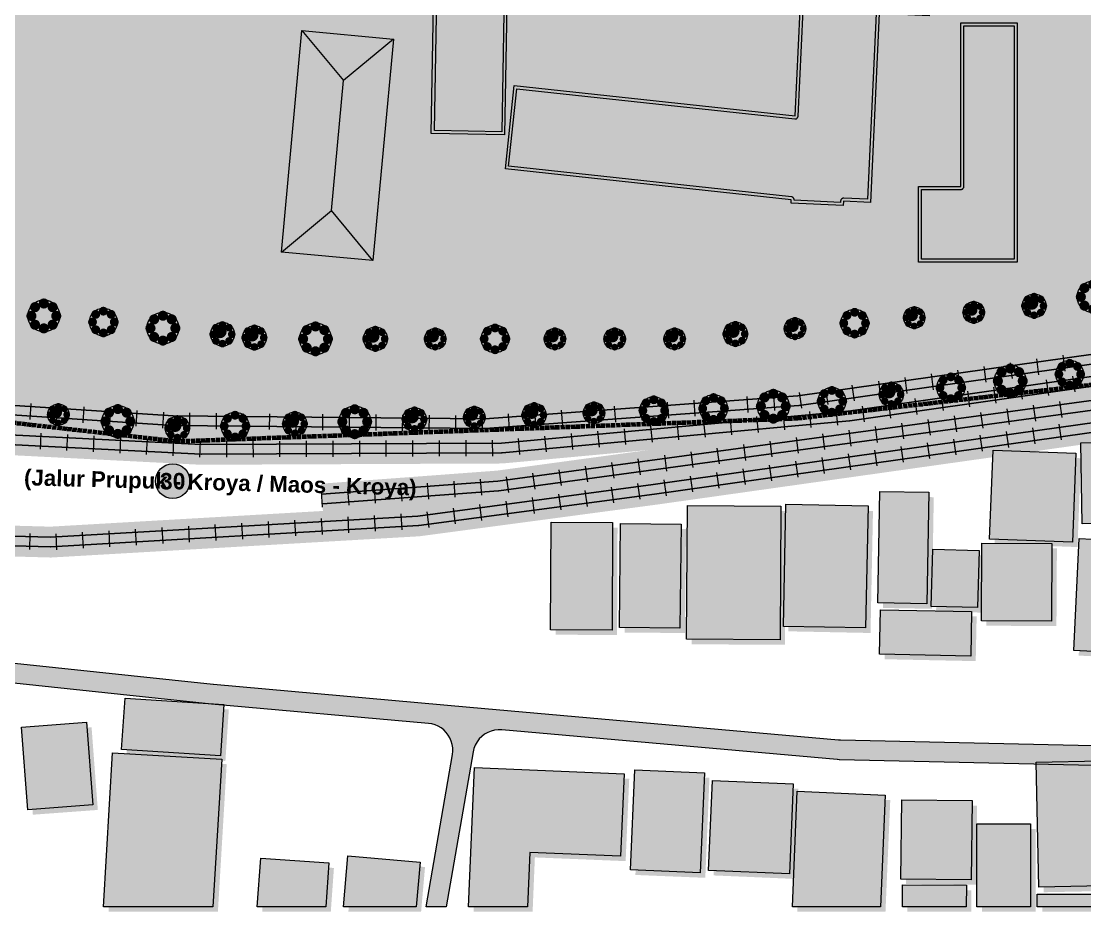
# Model space of a CAD drawing. Header units: metres. Extents: x 305909 to 307171, y 9156037 to 9156671.
# Drawn here: x 306497.2 to 306657.2, y 9156039.2 to 9156173.2 of the extents above; entities that cross this region are included whole.
import ezdxf
from ezdxf.enums import TextEntityAlignment as Align

# ---------------------------------------------------------------- set-up
doc = ezdxf.new("R2010")
doc.units = ezdxf.units.M
doc.linetypes.add('DASHED2', pattern=[0.762, 0.635, -0.127])
for name, color, linetype, lineweight, true_color in [('B-BANGUNAN_PENDIDIKAN', 7, 'Continuous', 13, 0x78aadc), ('B-BAYANGAN', 7, 'Continuous', 0, 0x76786c), ('B-DELINEASI', 7, 'DASHED2', 70, 0xc800c8), ('J-PERKERASAN_JALAN', 7, 'Continuous', 9, 0x989896), ('K-BANGUNAN_LUAR_TAPAK', 7, 'Continuous', 9, 0xdedede), ('K-REL_BALAS', 7, 'Continuous', 0, 0xb0a89c), ('K-REL_BANTALAN', 7, 'Continuous', 9, 0x5a5a5a), ('K-REL_KA', 7, 'Continuous', 25, 0x282828), ('T-LABEL_JALAN', 7, 'Continuous', 0, 0x282828), ('T-NOMOR_ELEMEN', 7, 'Continuous', 18, 0x141414), ('V-POHON_PENEDUH', 7, 'Continuous', 13, 0x288232), ('Z-R', 7, 'Continuous', 0, 0xfaf4e6), ('Z-RTH', 7, 'Continuous', 0, 0xc7e4ba), ('Z-SPU-1', 7, 'Continuous', 0, 0xd6e6f7)]:
    doc.layers.add(name, color=color, linetype=linetype, lineweight=lineweight, true_color=true_color)
doc.styles.add('ARIALB', font='arialbd.ttf')

# ---------------------------------------------------------------- blocks, each defined once
blk = doc.blocks.new('POHON')
at = {"true_color": 0x347638}
h = blk.add_hatch(color=97, dxfattribs=at)
h.dxf.hatch_style = 1
edge = h.paths.add_edge_path()
edge.add_arc((0, 0), 1, 0, 360)
at = {"true_color": 0x3e843e}
h = blk.add_hatch(color=97, dxfattribs=at)
h.dxf.hatch_style = 1
edge = h.paths.add_edge_path()
edge.add_arc((-0.552, 0.552), 0.32, 0, 360)
at = {"true_color": 0x62a556}
h = blk.add_hatch(color=85, dxfattribs=at)
h.dxf.hatch_style = 1
edge = h.paths.add_edge_path()
edge.add_arc((-0.2, 0.22), 0.55, 0, 360)
at = {"true_color": 0x3e843e}
h = blk.add_hatch(color=97, dxfattribs=at)
h.dxf.hatch_style = 1
edge = h.paths.add_edge_path()
edge.add_arc((0, 0.78), 0.32, 0, 360)
h = blk.add_hatch(color=97, dxfattribs=at)
h.dxf.hatch_style = 1
edge = h.paths.add_edge_path()
edge.add_arc((0.552, 0.552), 0.32, 0, 360)
h = blk.add_hatch(color=97, dxfattribs=at)
h.dxf.hatch_style = 1
edge = h.paths.add_edge_path()
edge.add_arc((-0.78, 0), 0.32, 0, 360)
at = {"true_color": 0x697060}
h = blk.add_hatch(color=251, dxfattribs=at)
h.dxf.hatch_style = 1
edge = h.paths.add_edge_path()
edge.add_arc((0.38, -0.38), 1, 0, 360)
at = {"true_color": 0x3e843e}
h = blk.add_hatch(color=97, dxfattribs=at)
h.dxf.hatch_style = 1
edge = h.paths.add_edge_path()
edge.add_arc((0.78, 0), 0.32, 0, 360)
h = blk.add_hatch(color=97, dxfattribs=at)
h.dxf.hatch_style = 1
edge = h.paths.add_edge_path()
edge.add_arc((-0.552, -0.552), 0.32, 0, 360)
h = blk.add_hatch(color=97, dxfattribs=at)
h.dxf.hatch_style = 1
edge = h.paths.add_edge_path()
edge.add_arc((0, -0.78), 0.32, 0, 360)
h = blk.add_hatch(color=97, dxfattribs=at)
h.dxf.hatch_style = 1
edge = h.paths.add_edge_path()
edge.add_arc((0.552, -0.552), 0.32, 0, 360)
at = {"color": 99, "lineweight": 9, "true_color": 0x235528}
blk.add_circle((0, 0), 1, dxfattribs=at)

msp = doc.modelspace()

# ---------------------------------------------------------------- hatches: boundary and pattern name
at = {"layer": 'B-BANGUNAN_PENDIDIKAN', "true_color": 0x6290c6}
h = msp.add_hatch(color=153, dxfattribs=at)
h.dxf.hatch_style = 1
h.paths.add_polyline_path([(306590.08, 9156196.31), (306590, 9156191.94), (306589.8, 9156180.63), (306573.31, 9156180.93), (306573.51, 9156192.23), (306570.57, 9156192.29), (306569.92, 9156156.09), (306558.89, 9156156.29), (306559.74, 9156203.28), (306570.77, 9156203.08), (306585.97, 9156202.81), (306585.85, 9156196.39), (306590.08, 9156196.31)])
h = msp.add_hatch(color=153, dxfattribs=at)
h.dxf.hatch_style = 1
h.paths.add_polyline_path([(306634.25, 9156184.44), (306633.76, 9156173.96), (306626.26, 9156174.31), (306624.93, 9156145.92), (306620.9, 9156146.11), (306620.83, 9156145.46), (306612.99, 9156145.83), (306613.01, 9156146.31), (306570.03, 9156150.96), (306571.38, 9156163.49), (306613.6, 9156158.92), (306614.35, 9156174.86), (306614.84, 9156185.35), (306634.25, 9156184.44)])
h = msp.add_hatch(color=153, dxfattribs=at)
h.dxf.hatch_style = 1
h.paths.add_polyline_path([(306646.99, 9156136.94), (306632.18, 9156136.94), (306632.18, 9156148.32), (306638.53, 9156148.32), (306638.53, 9156172.92), (306646.99, 9156172.92), (306646.99, 9156136.94)])
at = {"layer": 'B-BANGUNAN_PENDIDIKAN', "true_color": 0x6ea1de}
h = msp.add_hatch(color=153, dxfattribs=at)
h.dxf.hatch_style = 1
h.paths.add_polyline_path([(306539.43, 9156171.76), (306545.67, 9156164.24), (306543.87, 9156144.71), (306536.36, 9156138.46), (306536.36, 9156138.46), (306539.43, 9156171.76)])
at = {"layer": 'B-BANGUNAN_PENDIDIKAN', "true_color": 0x6c9eda}
h = msp.add_hatch(color=153, dxfattribs=at)
h.dxf.hatch_style = 1
h.paths.add_polyline_path([(306553.19, 9156170.49), (306553.19, 9156170.49), (306545.67, 9156164.24), (306539.43, 9156171.76), (306553.19, 9156170.49)])
at = {"layer": 'B-BANGUNAN_PENDIDIKAN', "true_color": 0x557ead}
h = msp.add_hatch(color=145, dxfattribs=at)
h.dxf.hatch_style = 1
h.paths.add_polyline_path([(306543.87, 9156144.71), (306545.67, 9156164.24), (306553.19, 9156170.49), (306550.11, 9156137.19), (306543.87, 9156144.71)])
at = {"layer": 'B-BANGUNAN_PENDIDIKAN', "true_color": 0x5781b1}
h = msp.add_hatch(color=145, dxfattribs=at)
h.dxf.hatch_style = 1
h.paths.add_polyline_path([(306543.87, 9156144.71), (306550.11, 9156137.19), (306550.11, 9156137.19), (306536.36, 9156138.46), (306543.87, 9156144.71)])
at = {"layer": 'B-BAYANGAN', "true_color": 0x76786c}
h = msp.add_hatch(color=8, dxfattribs=at)
h.dxf.hatch_style = 1
h.paths.add_polyline_path([(306591.13, 9156195.26), (306591.05, 9156190.89), (306590.85, 9156179.58), (306574.36, 9156179.88), (306574.56, 9156191.18), (306571.62, 9156191.24), (306570.97, 9156155.04), (306559.94, 9156155.24), (306560.79, 9156202.23), (306571.82, 9156202.03), (306587.02, 9156201.76), (306586.9, 9156195.34), (306591.13, 9156195.26)])
h = msp.add_hatch(color=8, dxfattribs=at)
h.dxf.hatch_style = 1
h.paths.add_polyline_path([(306635.3, 9156183.39), (306634.81, 9156172.91), (306627.31, 9156173.26), (306625.98, 9156144.87), (306621.95, 9156145.06), (306621.88, 9156144.41), (306614.04, 9156144.78), (306614.06, 9156145.26), (306571.08, 9156149.91), (306572.43, 9156162.44), (306614.65, 9156157.87), (306615.4, 9156173.81), (306615.89, 9156184.3), (306635.3, 9156183.39)])
h = msp.add_hatch(color=8, dxfattribs=at)
h.dxf.hatch_style = 1
h.paths.add_polyline_path([(306554.24, 9156169.44), (306551.16, 9156136.14), (306537.4, 9156137.41), (306540.48, 9156170.71), (306554.24, 9156169.44)])
h = msp.add_hatch(color=8, dxfattribs=at)
h.dxf.hatch_style = 1
h.paths.add_polyline_path([(306648.04, 9156135.89), (306633.23, 9156135.89), (306633.23, 9156147.27), (306639.58, 9156147.27), (306639.58, 9156171.87), (306648.04, 9156171.87), (306648.04, 9156135.89)])
h = msp.add_hatch(color=8, dxfattribs=at)
h.dxf.hatch_style = 1
h.paths.add_polyline_path([(306644.12, 9156107.9), (306656.59, 9156107.45), (306656.08, 9156094.09), (306643.61, 9156094.55), (306644.12, 9156107.9)])
h = msp.add_hatch(color=8, dxfattribs=at)
h.dxf.hatch_style = 1
h.paths.add_polyline_path([(306627.09, 9156101.72), (306634.46, 9156101.59), (306634.18, 9156084.81), (306626.82, 9156084.93), (306627.09, 9156101.72)])
h = msp.add_hatch(color=8, dxfattribs=at)
h.dxf.hatch_style = 1
h.paths.add_polyline_path([(306598.16, 9156099.59), (306612.21, 9156099.51), (306612.09, 9156079.39), (306598.04, 9156079.47), (306598.16, 9156099.59)])
h = msp.add_hatch(color=8, dxfattribs=at)
h.dxf.hatch_style = 1
h.paths.add_polyline_path([(306612.96, 9156099.77), (306625.32, 9156099.52), (306624.95, 9156081.17), (306612.59, 9156081.42), (306612.96, 9156099.77)])
h = msp.add_hatch(color=8, dxfattribs=at)
h.dxf.hatch_style = 1
h.paths.add_polyline_path([(306577.67, 9156097.08), (306586.9, 9156097.03), (306586.83, 9156080.86), (306577.59, 9156080.91), (306577.67, 9156097.08)])
h = msp.add_hatch(color=8, dxfattribs=at)
h.dxf.hatch_style = 1
h.paths.add_polyline_path([(306588.11, 9156096.9), (306597.2, 9156096.81), (306597.04, 9156081.16), (306587.95, 9156081.24), (306588.11, 9156096.9)])
h = msp.add_hatch(color=8, dxfattribs=at)
h.dxf.hatch_style = 1
h.paths.add_polyline_path([(306642.44, 9156093.95), (306652.98, 9156093.88), (306652.91, 9156082.2), (306642.37, 9156082.27), (306642.44, 9156093.95)])
h = msp.add_hatch(color=8, dxfattribs=at)
h.dxf.hatch_style = 1
h.paths.add_polyline_path([(306657.07, 9156094.61), (306664.89, 9156094.24), (306664.07, 9156077.4), (306656.26, 9156077.77), (306657.07, 9156094.61)])
h = msp.add_hatch(color=8, dxfattribs=at)
h.dxf.hatch_style = 1
h.paths.add_polyline_path([(306635.05, 9156093.01), (306642.04, 9156092.82), (306641.8, 9156084.23), (306634.81, 9156084.41), (306635.05, 9156093.01)])
h = msp.add_hatch(color=8, dxfattribs=at)
h.dxf.hatch_style = 1
h.paths.add_polyline_path([(306627.22, 9156083.92), (306640.91, 9156083.65), (306640.77, 9156076.94), (306627.07, 9156077.22), (306627.22, 9156083.92)])
h = msp.add_hatch(color=8, dxfattribs=at)
h.dxf.hatch_style = 1
h.paths.add_polyline_path([(306513.58, 9156070.63), (306528.44, 9156069.66), (306527.93, 9156061.93), (306513.06, 9156062.9), (306513.58, 9156070.63)])
h = msp.add_hatch(color=8, dxfattribs=at)
h.dxf.hatch_style = 1
h.paths.add_polyline_path([(306498.02, 9156066.25), (306507.8, 9156066.99), (306508.74, 9156054.56), (306498.97, 9156053.84), (306498.02, 9156066.25)])
h = msp.add_hatch(color=8, dxfattribs=at)
h.dxf.hatch_style = 1
h.paths.add_polyline_path([(306511.72, 9156062.42), (306528.12, 9156061.44), (306526.8, 9156039.25), (306510.35, 9156039.25), (306511.72, 9156062.42)])
h = msp.add_hatch(color=8, dxfattribs=at)
h.dxf.hatch_style = 1
h.paths.add_polyline_path([(306574.13, 9156039.25), (306565.24, 9156039.25), (306566.12, 9156060.21), (306588.66, 9156059.26), (306588.12, 9156046.86), (306574.47, 9156047.42), (306574.13, 9156039.25)])
h = msp.add_hatch(color=8, dxfattribs=at)
h.dxf.hatch_style = 1
h.paths.add_polyline_path([(306650.62, 9156060.99), (306660.28, 9156061.19), (306660.65, 9156042.37), (306651, 9156042.18), (306650.62, 9156060.99)])
h = msp.add_hatch(color=8, dxfattribs=at)
h.dxf.hatch_style = 1
h.paths.add_polyline_path([(306600.73, 9156059.41), (306600.1, 9156044.35), (306589.59, 9156044.78), (306590.23, 9156059.85), (306600.73, 9156059.41)])
h = msp.add_hatch(color=8, dxfattribs=at)
h.dxf.hatch_style = 1
h.paths.add_polyline_path([(306614.08, 9156057.75), (306613.49, 9156044.19), (306601.35, 9156044.71), (306601.93, 9156058.26), (306614.08, 9156057.75)])
h = msp.add_hatch(color=8, dxfattribs=at)
h.dxf.hatch_style = 1
h.paths.add_polyline_path([(306614.68, 9156056.61), (306627.92, 9156056.05), (306627.2, 9156039.25), (306613.94, 9156039.25), (306614.68, 9156056.61)])
h = msp.add_hatch(color=8, dxfattribs=at)
h.dxf.hatch_style = 1
h.paths.add_polyline_path([(306630.4, 9156055.32), (306640.97, 9156055.22), (306640.85, 9156043.31), (306630.27, 9156043.42), (306630.4, 9156055.32)])
h = msp.add_hatch(color=8, dxfattribs=at)
h.dxf.hatch_style = 1
h.paths.add_polyline_path([(306649.78, 9156051.7), (306649.77, 9156039.25), (306641.71, 9156039.25), (306641.71, 9156051.7), (306649.78, 9156051.7)])
h = msp.add_hatch(color=8, dxfattribs=at)
h.dxf.hatch_style = 1
h.paths.add_polyline_path([(306533.99, 9156046.56), (306544.25, 9156045.83), (306543.78, 9156039.25), (306533.46, 9156039.25), (306533.99, 9156046.56)])
h = msp.add_hatch(color=8, dxfattribs=at)
h.dxf.hatch_style = 1
h.paths.add_polyline_path([(306547.1, 9156046.91), (306557.95, 9156045.97), (306557.36, 9156039.25), (306546.42, 9156039.25), (306547.1, 9156046.91)])
h = msp.add_hatch(color=8, dxfattribs=at)
h.dxf.hatch_style = 1
h.paths.add_polyline_path([(306630.5, 9156042.54), (306640.12, 9156042.49), (306640.1, 9156039.25), (306630.49, 9156039.25), (306630.5, 9156042.54)])
h = msp.add_hatch(color=8, dxfattribs=at)
h.dxf.hatch_style = 1
h.paths.add_polyline_path([(306660.83, 9156041.15), (306660.83, 9156039.25), (306650.78, 9156039.25), (306650.78, 9156041.15), (306660.83, 9156041.15)])
at = {"layer": 'J-PERKERASAN_JALAN', "true_color": 0xa8a8a6}
h = msp.add_hatch(color=253, dxfattribs=at)
h.dxf.hatch_style = 1
h.paths.add_polyline_path([(306857.76, 9156053.71), (306857.61, 9156054.22), (306857.4, 9156054.71), (306857.12, 9156055.17), (306856.79, 9156055.59), (306856.4, 9156055.96), (306855.96, 9156056.27), (306855.49, 9156056.53), (306854.99, 9156056.71), (306854.47, 9156056.83), (306853.93, 9156056.88), (306620.3, 9156062.1), (306620.25, 9156062.1), (306619.99, 9156062.12), (306619.94, 9156062.12), (306569.48, 9156066.6), (306568.94, 9156066.61), (306568.4, 9156066.55), (306567.88, 9156066.41), (306567.37, 9156066.21), (306566.91, 9156065.94), (306566.48, 9156065.61), (306566.1, 9156065.23), (306565.77, 9156064.8), (306565.51, 9156064.32), (306565.31, 9156063.82), (306565.18, 9156063.3), (306561.14, 9156040), (306558.1, 9156040), (306562.07, 9156062.91), (306562.12, 9156063.41), (306562.11, 9156063.92), (306562.04, 9156064.42), (306561.9, 9156064.91), (306561.7, 9156065.38), (306561.45, 9156065.82), (306561.14, 9156066.22), (306560.78, 9156066.59), (306560.38, 9156066.9), (306559.94, 9156067.16), (306559.47, 9156067.36), (306558.99, 9156067.5), (306558.48, 9156067.58), (306525.86, 9156070.48), (306525.83, 9156070.48), (306423.87, 9156081.27), (306423.36, 9156081.29), (306422.84, 9156081.25), (306422.34, 9156081.14), (306421.86, 9156080.96), (306421.4, 9156080.73), (306420.97, 9156080.43), (306420.59, 9156080.09), (306420.25, 9156079.7), (306419.97, 9156079.27), (306419.75, 9156078.8), (306419.58, 9156078.31), (306419.48, 9156077.81), (306414.62, 9156040), (306411.6, 9156040), (306416.49, 9156078.01), (306416.52, 9156078.53), (306416.48, 9156079.06), (306416.38, 9156079.57), (306416.2, 9156080.07), (306415.97, 9156080.54), (306415.67, 9156080.98), (306415.32, 9156081.37), (306414.92, 9156081.72), (306414.48, 9156082), (306414, 9156082.23), (306413.5, 9156082.39), (306412.99, 9156082.49), (306319.35, 9156093.49), (306318.84, 9156093.51), (306318.33, 9156093.48), (306317.83, 9156093.37), (306317.35, 9156093.21), (306316.89, 9156092.98), (306316.47, 9156092.7), (306316.08, 9156092.37), (306315.74, 9156091.99), (306315.45, 9156091.57), (306315.22, 9156091.12), (306315.04, 9156090.64), (306314.93, 9156090.14), (306314.88, 9156089.63), (306314.5, 9156076.42), (306314.5, 9156076.41), (306314.48, 9156076.09), (306314.48, 9156076.08), (306312.52, 9156051.96), (306312.51, 9156051.89), (306312.51, 9156051.86), (306312.5, 9156051.8), (306310.78, 9156040), (306307.74, 9156040), (306308.66, 9156046.27), (306308.7, 9156046.78), (306308.68, 9156047.29), (306308.59, 9156047.8), (306308.44, 9156048.29), (306308.22, 9156048.75), (306307.95, 9156049.19), (306307.62, 9156049.58), (306307.25, 9156049.93), (306306.83, 9156050.23), (306306.38, 9156050.48), (306305.91, 9156050.66), (306305.41, 9156050.78), (306304.9, 9156050.84), (306160.58, 9156057.89), (306065.01, 9156063.47), (306064.49, 9156063.46), (306063.96, 9156063.39), (306063.46, 9156063.25), (306062.97, 9156063.04), (306062.52, 9156062.77), (306062.1, 9156062.44), (306061.74, 9156062.07), (306061.42, 9156061.64), (306061.16, 9156061.18), (306060.97, 9156060.69), (306060.84, 9156060.18), (306060.78, 9156059.66), (306060.45, 9156052.37), (306059.75, 9156040), (306056.75, 9156040), (306057.45, 9156052.47), (306057.46, 9156052.51), (306057.79, 9156059.91), (306057.78, 9156060.43), (306057.71, 9156060.95), (306057.56, 9156061.45), (306057.35, 9156061.92), (306057.09, 9156062.37), (306056.76, 9156062.78), (306056.39, 9156063.14), (306055.97, 9156063.45), (306055.52, 9156063.7), (306055.04, 9156063.9), (306054.53, 9156064.03), (306054.02, 9156064.09), (306044.11, 9156064.63), (306043.96, 9156064.63), (306012.45, 9156065.21), (305990.98, 9156065.72), (305990.96, 9156065.72), (305969.04, 9156066.66), (305969.01, 9156066.66), (305951.11, 9156067.75), (305950.92, 9156067.76), (305940, 9156067.91), (305940, 9156070.91), (305951.07, 9156070.76), (305951.12, 9156070.76), (305951.14, 9156070.76), (305951.19, 9156070.76), (305969.13, 9156069.66), (305969.2, 9156069.66), (305991.02, 9156068.72), (305991.09, 9156068.72), (306012.49, 9156068.21), (306012.51, 9156068.21), (306044.1, 9156067.63), (306044.13, 9156067.63), (306044.15, 9156067.63), (306044.19, 9156067.63), (306054.41, 9156067.07), (306054.92, 9156067.08), (306055.42, 9156067.14), (306055.91, 9156067.27), (306056.37, 9156067.47), (306056.81, 9156067.72), (306057.22, 9156068.02), (306057.58, 9156068.37), (306057.9, 9156068.76), (306058.16, 9156069.2), (306058.37, 9156069.66), (306058.52, 9156070.14), (306058.61, 9156070.64), (306064.16, 9156122.39), (306064.18, 9156122.51), (306064.3, 9156122.51), (306067.03, 9156122.22), (306067.15, 9156122.2), (306067.14, 9156122.07), (306061.65, 9156070.87), (306061.63, 9156070.33), (306061.68, 9156069.79), (306061.8, 9156069.27), (306061.99, 9156068.76), (306062.25, 9156068.29), (306062.57, 9156067.86), (306062.95, 9156067.47), (306063.37, 9156067.14), (306063.84, 9156066.86), (306064.34, 9156066.66), (306064.86, 9156066.52), (306065.39, 9156066.45), (306160.69, 9156060.88), (306160.73, 9156060.88), (306305.78, 9156053.8), (306306.29, 9156053.81), (306306.8, 9156053.88), (306307.29, 9156054.02), (306307.76, 9156054.22), (306308.21, 9156054.48), (306308.61, 9156054.79), (306308.97, 9156055.15), (306309.29, 9156055.56), (306309.55, 9156056), (306309.75, 9156056.47), (306309.88, 9156056.97), (306309.96, 9156057.47), (306311.49, 9156076.31), (306311.5, 9156076.52), (306312.06, 9156095.67), (306312.06, 9156095.77), (306312.07, 9156095.83), (306312.08, 9156095.93), (306312.75, 9156100.87), (306312.78, 9156100.99), (306312.9, 9156100.99), (306315.61, 9156100.62), (306315.73, 9156100.59), (306315.74, 9156100.44), (306315.74, 9156100.26), (306315.8, 9156099.76), (306315.93, 9156099.26), (306316.11, 9156098.79), (306316.36, 9156098.35), (306316.66, 9156097.94), (306317, 9156097.57), (306317.4, 9156097.25), (306317.83, 9156096.98), (306318.29, 9156096.76), (306318.77, 9156096.61), (306319.27, 9156096.52), (306418.83, 9156084.82), (306418.87, 9156084.82), (306526.09, 9156073.47), (306526.16, 9156073.47), (306564.7, 9156070.03), (306620.15, 9156065.11), (306620.42, 9156065.1), (306854.86, 9156059.86), (306855.39, 9156059.88), (306855.9, 9156059.97), (306856.4, 9156060.13), (306856.88, 9156060.35), (306857.32, 9156060.64), (306857.72, 9156060.97), (306858.08, 9156061.36), (306858.38, 9156061.79), (306858.62, 9156062.26), (306858.8, 9156062.75), (306858.91, 9156063.26), (306858.21, 9156058.67), (306858.19, 9156058.4), (306857.84, 9156052.64), (306857.83, 9156053.18), (306857.76, 9156053.71)])
at = {"layer": 'K-BANGUNAN_LUAR_TAPAK', "true_color": 0xececea}
h = msp.add_hatch(color=7, dxfattribs=at)
h.dxf.hatch_style = 1
h.paths.add_polyline_path([(306656.56, 9156109.77), (306664.98, 9156109.9), (306665.18, 9156097.7), (306656.77, 9156097.57), (306656.56, 9156109.77)])
h = msp.add_hatch(color=7, dxfattribs=at)
h.dxf.hatch_style = 1
h.paths.add_polyline_path([(306643.37, 9156108.65), (306655.84, 9156108.2), (306655.33, 9156094.84), (306642.86, 9156095.3), (306643.37, 9156108.65)])
h = msp.add_hatch(color=7, dxfattribs=at)
h.dxf.hatch_style = 1
h.paths.add_polyline_path([(306626.34, 9156102.47), (306633.71, 9156102.34), (306633.43, 9156085.56), (306626.07, 9156085.68), (306626.34, 9156102.47)])
h = msp.add_hatch(color=7, dxfattribs=at)
h.dxf.hatch_style = 1
h.paths.add_polyline_path([(306597.41, 9156100.34), (306611.46, 9156100.26), (306611.34, 9156080.14), (306597.29, 9156080.22), (306597.41, 9156100.34)])
h = msp.add_hatch(color=7, dxfattribs=at)
h.dxf.hatch_style = 1
h.paths.add_polyline_path([(306612.21, 9156100.52), (306624.57, 9156100.27), (306624.2, 9156081.92), (306611.84, 9156082.17), (306612.21, 9156100.52)])
h = msp.add_hatch(color=7, dxfattribs=at)
h.dxf.hatch_style = 1
h.paths.add_polyline_path([(306576.92, 9156097.83), (306586.15, 9156097.78), (306586.08, 9156081.61), (306576.84, 9156081.66), (306576.92, 9156097.83)])
h = msp.add_hatch(color=7, dxfattribs=at)
h.dxf.hatch_style = 1
h.paths.add_polyline_path([(306587.36, 9156097.65), (306596.45, 9156097.56), (306596.29, 9156081.91), (306587.2, 9156081.99), (306587.36, 9156097.65)])
h = msp.add_hatch(color=7, dxfattribs=at)
h.dxf.hatch_style = 1
h.paths.add_polyline_path([(306656.32, 9156095.36), (306664.14, 9156094.99), (306663.32, 9156078.15), (306655.51, 9156078.52), (306656.32, 9156095.36)])
h = msp.add_hatch(color=7, dxfattribs=at)
h.dxf.hatch_style = 1
h.paths.add_polyline_path([(306634.3, 9156093.76), (306641.29, 9156093.57), (306641.05, 9156084.98), (306634.06, 9156085.16), (306634.3, 9156093.76)])
h = msp.add_hatch(color=7, dxfattribs=at)
h.dxf.hatch_style = 1
h.paths.add_polyline_path([(306641.69, 9156094.7), (306652.23, 9156094.63), (306652.16, 9156082.95), (306641.62, 9156083.02), (306641.69, 9156094.7)])
h = msp.add_hatch(color=7, dxfattribs=at)
h.dxf.hatch_style = 1
h.paths.add_polyline_path([(306626.47, 9156084.67), (306640.16, 9156084.4), (306640.02, 9156077.69), (306626.32, 9156077.97), (306626.47, 9156084.67)])
h = msp.add_hatch(color=7, dxfattribs=at)
h.dxf.hatch_style = 1
h.paths.add_polyline_path([(306512.83, 9156071.38), (306527.69, 9156070.41), (306527.18, 9156062.68), (306512.31, 9156063.65), (306512.83, 9156071.38)])
h = msp.add_hatch(color=7, dxfattribs=at)
h.dxf.hatch_style = 1
h.paths.add_polyline_path([(306497.27, 9156067), (306507.05, 9156067.74), (306507.99, 9156055.31), (306498.22, 9156054.59), (306497.27, 9156067)])
h = msp.add_hatch(color=7, dxfattribs=at)
h.dxf.hatch_style = 1
h.paths.add_polyline_path([(306510.97, 9156063.17), (306527.37, 9156062.19), (306526.05, 9156040), (306509.6, 9156040), (306510.97, 9156063.17)])
h = msp.add_hatch(color=7, dxfattribs=at)
h.dxf.hatch_style = 1
h.paths.add_polyline_path([(306649.87, 9156061.74), (306659.53, 9156061.94), (306659.9, 9156043.12), (306650.25, 9156042.93), (306649.87, 9156061.74)])
h = msp.add_hatch(color=7, dxfattribs=at)
h.dxf.hatch_style = 1
h.paths.add_polyline_path([(306573.38, 9156040), (306564.49, 9156040), (306565.37, 9156060.96), (306587.91, 9156060.01), (306587.37, 9156047.61), (306573.72, 9156048.17), (306573.38, 9156040)])
h = msp.add_hatch(color=7, dxfattribs=at)
h.dxf.hatch_style = 1
h.paths.add_polyline_path([(306599.98, 9156060.16), (306599.35, 9156045.1), (306588.84, 9156045.53), (306589.48, 9156060.6), (306599.98, 9156060.16)])
h = msp.add_hatch(color=7, dxfattribs=at)
h.dxf.hatch_style = 1
h.paths.add_polyline_path([(306613.33, 9156058.5), (306612.74, 9156044.94), (306600.6, 9156045.46), (306601.18, 9156059.01), (306613.33, 9156058.5)])
h = msp.add_hatch(color=7, dxfattribs=at)
h.dxf.hatch_style = 1
h.paths.add_polyline_path([(306613.93, 9156057.36), (306627.17, 9156056.8), (306626.45, 9156040), (306613.19, 9156040), (306613.93, 9156057.36)])
h = msp.add_hatch(color=7, dxfattribs=at)
h.dxf.hatch_style = 1
h.paths.add_polyline_path([(306629.65, 9156056.07), (306640.22, 9156055.97), (306640.1, 9156044.06), (306629.52, 9156044.17), (306629.65, 9156056.07)])
h = msp.add_hatch(color=7, dxfattribs=at)
h.dxf.hatch_style = 1
h.paths.add_polyline_path([(306649.03, 9156052.45), (306649.02, 9156040), (306640.96, 9156040), (306640.96, 9156052.45), (306649.03, 9156052.45)])
h = msp.add_hatch(color=7, dxfattribs=at)
h.dxf.hatch_style = 1
h.paths.add_polyline_path([(306533.24, 9156047.31), (306543.5, 9156046.58), (306543.03, 9156040), (306532.71, 9156040), (306533.24, 9156047.31)])
h = msp.add_hatch(color=7, dxfattribs=at)
h.dxf.hatch_style = 1
h.paths.add_polyline_path([(306546.35, 9156047.66), (306557.2, 9156046.72), (306556.61, 9156040), (306545.67, 9156040), (306546.35, 9156047.66)])
h = msp.add_hatch(color=7, dxfattribs=at)
h.dxf.hatch_style = 1
h.paths.add_polyline_path([(306629.75, 9156043.29), (306639.37, 9156043.24), (306639.35, 9156040), (306629.74, 9156040), (306629.75, 9156043.29)])
h = msp.add_hatch(color=7, dxfattribs=at)
h.dxf.hatch_style = 1
h.paths.add_polyline_path([(306660.08, 9156041.9), (306660.08, 9156040), (306650.03, 9156040), (306650.03, 9156041.9), (306660.08, 9156041.9)])
at = {"layer": 'K-REL_BALAS', "true_color": 0xbeb8ae}
h = msp.add_hatch(color=9, dxfattribs=at)
h.dxf.hatch_style = 1
h.paths.add_polyline_path([(306482.16, 9156097.69), (306501.6, 9156097.16), (306542.59, 9156099.52), (306542.39, 9156102.19), (306542.28, 9156103.62), (306568.72, 9156105.58), (306591.59, 9156108.69), (306569.68, 9156106.67), (306569.61, 9156106.67), (306569.55, 9156106.67), (306569.48, 9156106.66), (306524.35, 9156106.47), (306524.3, 9156106.47), (306524.26, 9156106.47), (306524.22, 9156106.47), (306482.16, 9156108.6), (306482.16, 9156113.24), (306482.95, 9156113.2), (306482.16, 9156113.26), (306482.16, 9156117.91), (306520.14, 9156115.4), (306566.87, 9156114.98), (306613.86, 9156118.42), (306780.42, 9156141.94), (306829.44, 9156149.59), (306829.44, 9156141.1), (306798.46, 9156136.76), (306829.44, 9156140.94), (306829.44, 9156132.19), (306677.95, 9156112.49), (306592.69, 9156100.46), (306592.69, 9156100.46), (306592.68, 9156100.46), (306592.68, 9156100.46), (306557.24, 9156095.73), (306557.18, 9156095.72), (306557.13, 9156095.72), (306557.07, 9156095.71), (306501.77, 9156092.52), (306501.71, 9156092.52), (306501.64, 9156092.52), (306501.58, 9156092.52), (306482.16, 9156093.05), (306482.16, 9156097.69)])
at = {"layer": 'T-NOMOR_ELEMEN', "true_color": 0xffffff}
h = msp.add_hatch(color=7, dxfattribs=at)
h.dxf.hatch_style = 1
edge = h.paths.add_edge_path()
edge.add_arc((306520, 9156104), 2.6, 0, 360)
at = {"layer": 'Z-R', "true_color": 0xf4f2ec}
h = msp.add_hatch(color=7, dxfattribs=at)
h.dxf.hatch_style = 1
h.paths.add_polyline_path([(306624.29, 9156242.6), (306556.39, 9156238.05), (306554, 9156281.95), (306509.63, 9156279.09), (306499.6, 9156305.81), (306466.68, 9156301.99), (306472.88, 9156235.67), (306497.91, 9156229.06), (306526.8, 9156228.99), (306531.58, 9156219.92), (306532.49, 9156127.58), (306486.31, 9156132.33), (306393.99, 9156155.2), (306332.73, 9156171.59), (306288.72, 9156190.58), (306259.62, 9156211.15), (306259.62, 9156409.34), (306281.95, 9156409), (306338.24, 9156402.75), (306341.9, 9156461.43), (306341.9, 9156461.43), (306341.9, 9156461.43), (306369.78, 9156457.84), (306369.78, 9156457.84), (306369.78, 9156457.84), (306369.78, 9156457.84), (306369.78, 9156457.84), (306369.78, 9156457.84), (306369.78, 9156457.84), (306369.78, 9156457.84), (306369.78, 9156457.84), (306369.78, 9156457.84), (306369.78, 9156457.84), (306369.78, 9156457.83), (306369.79, 9156457.83), (306369.79, 9156457.83), (306369.79, 9156457.83), (306369.79, 9156457.83), (306369.79, 9156457.83), (306360, 9156400.45), (306360, 9156400.45), (306360, 9156400.45), (306360, 9156380), (306360, 9156380), (306360, 9156380), (306440, 9156380), (306440, 9156380), (306440, 9156380), (306440, 9156532.83), (306440, 9156532.84), (306440, 9156532.84), (306424.61, 9156536.08), (306424.61, 9156536.08), (306385.74, 9156542.79), (306385.74, 9156542.79), (306305, 9156549.61), (306305, 9156549.61), (306259.62, 9156554.65), (306259.62, 9156558.54), (306291.75, 9156555.55), (306369.46, 9156545.53), (306504.83, 9156523.08), (306572.18, 9156510.31), (306677.17, 9156490.28), (306764.13, 9156475.06), (306735.94, 9156145.42), (306694.11, 9156139.2), (306694.29, 9156206.56), (306623.21, 9156213.87), (306624.29, 9156242.6)])
at = {"layer": 'Z-RTH', "true_color": 0xb2d496}
h = msp.add_hatch(color=253, dxfattribs=at)
h.dxf.hatch_style = 1
h.paths.add_polyline_path([(306647.05, 9156132), (306682.57, 9156137.44), (306694.11, 9156139.2), (306735.94, 9156145.42), (306764.13, 9156475.06), (306781.81, 9156471.97), (306781.81, 9156471.97), (306780.83, 9156466.64), (306754.67, 9156148.38), (306785.07, 9156153.87), (306794.32, 9156155.54), (306832.65, 9156160.25), (306841.66, 9156139.39), (306613.97, 9156113.41), (306609.99, 9156113.26), (306520.72, 9156109.95), (306451.76, 9156117.78), (306423.33, 9156121.01), (306406.95, 9156126.93), (306333.54, 9156153.47), (306256.18, 9156192.15), (306187.8, 9156246.71), (306141.52, 9156298.52), (306095.93, 9156355.16), (306094.2, 9156358.84), (306127.35, 9156361.25), (306133.41, 9156338.56), (306160.59, 9156296.71), (306193.37, 9156263.49), (306216.24, 9156242.78), (306246.01, 9156220.78), (306288.72, 9156190.58), (306332.73, 9156171.59), (306393.99, 9156155.2), (306486.31, 9156132.33), (306532.49, 9156127.58), (306534.3, 9156127.4), (306596.42, 9156127.4), (306647.05, 9156132)])
at = {"layer": 'Z-RTH', "true_color": 0x84b06a}
h = msp.add_hatch(dxfattribs=at)
h.set_pattern_fill('GRASS', color=83, scale=0.4)
h.paths.add_polyline_path([(306647.05, 9156132), (306682.57, 9156137.44), (306694.11, 9156139.2), (306735.94, 9156145.42), (306764.13, 9156475.06), (306781.81, 9156471.97), (306781.81, 9156471.97), (306780.83, 9156466.64), (306754.67, 9156148.38), (306785.07, 9156153.87), (306794.32, 9156155.54), (306832.65, 9156160.25), (306841.66, 9156139.39), (306613.97, 9156113.41), (306609.99, 9156113.26), (306520.72, 9156109.95), (306451.76, 9156117.78), (306423.33, 9156121.01), (306406.95, 9156126.93), (306333.54, 9156153.47), (306256.18, 9156192.15), (306187.8, 9156246.71), (306141.52, 9156298.52), (306095.93, 9156355.16), (306094.2, 9156358.84), (306127.35, 9156361.25), (306133.41, 9156338.56), (306160.59, 9156296.71), (306193.37, 9156263.49), (306216.24, 9156242.78), (306246.01, 9156220.78), (306288.72, 9156190.58), (306332.73, 9156171.59), (306393.99, 9156155.2), (306486.31, 9156132.33), (306532.49, 9156127.58), (306534.3, 9156127.4), (306596.42, 9156127.4), (306647.05, 9156132)])
at = {"layer": 'Z-SPU-1', "true_color": 0xeef0f3}
h = msp.add_hatch(color=7, dxfattribs=at)
h.dxf.hatch_style = 1
h.paths.add_polyline_path([(306596.42, 9156127.4), (306534.3, 9156127.4), (306532.49, 9156127.58), (306531.58, 9156219.92), (306526.8, 9156228.99), (306497.91, 9156229.06), (306472.88, 9156235.67), (306466.68, 9156301.99), (306499.6, 9156305.81), (306509.63, 9156279.09), (306554, 9156281.95), (306556.39, 9156238.05), (306624.29, 9156242.6), (306623.21, 9156213.87), (306694.29, 9156206.56), (306694.11, 9156139.2), (306682.57, 9156137.44), (306647.05, 9156132), (306596.42, 9156127.4)])

# ---------------------------------------------------------------- linework, layer by layer
at = {"layer": 'B-BANGUNAN_PENDIDIKAN', "color": 167, "lineweight": 9, "true_color": 0x354f6c}
for p, q in [((306539.43, 9156171.76), (306545.67, 9156164.24)), ((306553.19, 9156170.49), (306545.67, 9156164.24)), ((306543.87, 9156144.71), (306545.67, 9156164.24)), ((306536.36, 9156138.46), (306543.87, 9156144.71)), ((306550.11, 9156137.19), (306543.87, 9156144.71))]:
    msp.add_line(p, q, dxfattribs=at)
at = {"layer": 'B-BANGUNAN_PENDIDIKAN', "color": 167, "lineweight": 13, "true_color": 0x354f6c}
for points in [[(306590.08, 9156196.31), (306590, 9156191.94), (306589.8, 9156180.63), (306573.31, 9156180.93), (306573.51, 9156192.23), (306570.57, 9156192.29), (306569.92, 9156156.09), (306558.89, 9156156.29), (306559.74, 9156203.28), (306570.77, 9156203.08), (306585.97, 9156202.81), (306585.85, 9156196.39), (306590.08, 9156196.31)], [(306634.25, 9156184.44), (306633.76, 9156173.96), (306626.26, 9156174.31), (306624.93, 9156145.92), (306620.9, 9156146.11), (306620.83, 9156145.46), (306612.99, 9156145.83), (306613.01, 9156146.31), (306570.03, 9156150.96), (306571.38, 9156163.49), (306613.6, 9156158.92), (306614.35, 9156174.86), (306614.84, 9156185.35), (306634.25, 9156184.44)], [(306646.99, 9156136.94), (306632.18, 9156136.94), (306632.18, 9156148.32), (306638.53, 9156148.32), (306638.53, 9156172.92), (306646.99, 9156172.92), (306646.99, 9156136.94)], [(306553.19, 9156170.49), (306550.11, 9156137.19), (306536.35, 9156138.46), (306539.43, 9156171.76), (306553.19, 9156170.49)]]:
    msp.add_lwpolyline(points, close=True, dxfattribs=at)
at = {"layer": 'B-BANGUNAN_PENDIDIKAN', "color": 161, "lineweight": 9, "true_color": 0x73a9e9}
for points in [[(306570.12, 9156192.3), (306569.48, 9156156.55), (306559.35, 9156156.73), (306560.18, 9156202.82)], [(306625.81, 9156174.33), (306624.51, 9156146.39), (306620.92, 9156146.56), (306620.87, 9156146.56), (306620.83, 9156146.55), (306620.78, 9156146.55), (306620.74, 9156146.53), (306620.7, 9156146.51), (306620.66, 9156146.49), (306620.62, 9156146.47), (306620.59, 9156146.44), (306620.56, 9156146.4), (306620.53, 9156146.37), (306620.5, 9156146.33), (306620.48, 9156146.29), (306620.47, 9156146.25), (306620.46, 9156146.2), (306620.45, 9156146.16), (306620.42, 9156145.93), (306613.46, 9156146.26), (306613.46, 9156146.29), (306613.46, 9156146.33), (306613.46, 9156146.38), (306613.45, 9156146.42), (306613.44, 9156146.46), (306613.42, 9156146.51), (306613.4, 9156146.55), (306613.37, 9156146.58), (306613.34, 9156146.62), (306613.31, 9156146.65), (306613.27, 9156146.68), (306613.23, 9156146.7), (306613.19, 9156146.72), (306613.15, 9156146.74), (306613.11, 9156146.75), (306613.06, 9156146.75), (306570.52, 9156151.36), (306571.78, 9156162.99), (306613.55, 9156158.47), (306613.6, 9156158.47), (306613.64, 9156158.47), (306613.68, 9156158.47), (306613.73, 9156158.48), (306613.77, 9156158.5), (306613.81, 9156158.51), (306613.84, 9156158.54), (306613.88, 9156158.56), (306613.91, 9156158.59), (306613.94, 9156158.62), (306613.97, 9156158.65), (306613.99, 9156158.69), (306614.01, 9156158.73), (306614.03, 9156158.77), (306614.04, 9156158.81), (306614.05, 9156158.85), (306614.05, 9156158.89), (306614.8, 9156174.84)]]:
    msp.add_lwpolyline(points, dxfattribs=at)
msp.add_lwpolyline([(306646.54, 9156137.39), (306632.63, 9156137.39), (306632.63, 9156147.87), (306638.53, 9156147.87), (306638.57, 9156147.87), (306638.62, 9156147.87), (306638.66, 9156147.89), (306638.7, 9156147.9), (306638.74, 9156147.92), (306638.78, 9156147.94), (306638.81, 9156147.97), (306638.85, 9156148), (306638.88, 9156148.03), (306638.9, 9156148.07), (306638.93, 9156148.1), (306638.94, 9156148.14), (306638.96, 9156148.19), (306638.97, 9156148.23), (306638.98, 9156148.27), (306638.98, 9156148.32), (306638.98, 9156172.47), (306646.54, 9156172.47), (306646.54, 9156137.39)], close=True, dxfattribs=at)
at = {"layer": 'B-DELINEASI'}
msp.add_lwpolyline([(306843.97, 9156139.65), (306613.97, 9156113.41), (306520.72, 9156109.95), (306423.33, 9156121.01), (306333.54, 9156153.47), (306256.18, 9156192.15), (306187.8, 9156246.71), (306141.52, 9156298.52), (306095.93, 9156355.16), (306061.4, 9156428.37), (306035.15, 9156500.2), (306008.21, 9156577.56), (306008.21, 9156577.56), (306165.7, 9156567.29), (306291.75, 9156555.55), (306369.46, 9156545.53), (306504.83, 9156523.08), (306572.18, 9156510.31), (306677.17, 9156490.28)], dxfattribs=at)
at = {"layer": 'J-PERKERASAN_JALAN', "color": 8, "lineweight": 13, "true_color": 0x787876}
for points in [[(306319.27, 9156096.52), (306418.83, 9156084.82), (306418.87, 9156084.82), (306526.09, 9156073.47), (306526.16, 9156073.47), (306564.7, 9156070.03), (306620.15, 9156065.11), (306620.42, 9156065.1), (306854.86, 9156059.86)], [(306853.93, 9156056.88), (306620.3, 9156062.1), (306620.25, 9156062.1), (306619.99, 9156062.12), (306619.94, 9156062.12), (306569.48, 9156066.6), (306568.94, 9156066.61), (306568.4, 9156066.55), (306567.88, 9156066.41), (306567.37, 9156066.21), (306566.91, 9156065.94), (306566.48, 9156065.61), (306566.1, 9156065.23), (306565.77, 9156064.8), (306565.51, 9156064.32), (306565.31, 9156063.82), (306565.18, 9156063.3), (306561.14, 9156040), (306558.1, 9156040), (306562.07, 9156062.91), (306562.12, 9156063.41), (306562.11, 9156063.92), (306562.04, 9156064.42), (306561.9, 9156064.91), (306561.7, 9156065.38), (306561.45, 9156065.82), (306561.14, 9156066.22), (306560.78, 9156066.59), (306560.38, 9156066.9), (306559.94, 9156067.16), (306559.47, 9156067.36), (306558.99, 9156067.5), (306558.48, 9156067.58), (306525.86, 9156070.48), (306525.83, 9156070.48), (306423.87, 9156081.27)]]:
    msp.add_lwpolyline(points, dxfattribs=at)
at = {"layer": 'K-BANGUNAN_LUAR_TAPAK', "color": 253, "lineweight": 9, "true_color": 0xb0b0ae}
for points in [[(306656.56, 9156109.77), (306664.98, 9156109.9), (306665.18, 9156097.7), (306656.77, 9156097.57), (306656.56, 9156109.77)], [(306643.37, 9156108.65), (306655.84, 9156108.2), (306655.33, 9156094.84), (306642.86, 9156095.3), (306643.37, 9156108.65)], [(306626.34, 9156102.47), (306633.71, 9156102.34), (306633.43, 9156085.56), (306626.07, 9156085.68), (306626.34, 9156102.47)], [(306597.41, 9156100.34), (306611.46, 9156100.26), (306611.34, 9156080.14), (306597.29, 9156080.22), (306597.41, 9156100.34)], [(306612.21, 9156100.52), (306624.57, 9156100.27), (306624.2, 9156081.92), (306611.84, 9156082.17), (306612.21, 9156100.52)], [(306576.92, 9156097.83), (306586.15, 9156097.78), (306586.08, 9156081.61), (306576.84, 9156081.66), (306576.92, 9156097.83)], [(306587.36, 9156097.65), (306596.45, 9156097.56), (306596.29, 9156081.91), (306587.2, 9156081.99), (306587.36, 9156097.65)], [(306656.32, 9156095.36), (306664.14, 9156094.99), (306663.32, 9156078.15), (306655.51, 9156078.52), (306656.32, 9156095.36)], [(306634.3, 9156093.76), (306641.29, 9156093.57), (306641.05, 9156084.98), (306634.06, 9156085.16), (306634.3, 9156093.76)], [(306641.69, 9156094.7), (306652.23, 9156094.63), (306652.16, 9156082.95), (306641.62, 9156083.02), (306641.69, 9156094.7)], [(306626.47, 9156084.67), (306640.16, 9156084.4), (306640.02, 9156077.69), (306626.32, 9156077.97), (306626.47, 9156084.67)], [(306512.83, 9156071.38), (306527.69, 9156070.41), (306527.18, 9156062.68), (306512.31, 9156063.65), (306512.83, 9156071.38)], [(306497.27, 9156067), (306507.05, 9156067.74), (306507.99, 9156055.31), (306498.22, 9156054.59), (306497.27, 9156067)], [(306510.97, 9156063.17), (306527.37, 9156062.19), (306526.05, 9156040), (306509.6, 9156040), (306510.97, 9156063.17)], [(306649.87, 9156061.74), (306659.53, 9156061.94), (306659.9, 9156043.12), (306650.25, 9156042.93), (306649.87, 9156061.74)], [(306573.38, 9156040), (306564.49, 9156040), (306565.37, 9156060.96), (306587.91, 9156060.01), (306587.37, 9156047.61), (306573.72, 9156048.17), (306573.38, 9156040)], [(306599.98, 9156060.16), (306599.35, 9156045.1), (306588.84, 9156045.53), (306589.48, 9156060.6), (306599.98, 9156060.16)], [(306613.33, 9156058.5), (306612.74, 9156044.94), (306600.6, 9156045.46), (306601.18, 9156059.01), (306613.33, 9156058.5)], [(306613.93, 9156057.36), (306627.17, 9156056.8), (306626.45, 9156040), (306613.19, 9156040), (306613.93, 9156057.36)], [(306629.65, 9156056.07), (306640.22, 9156055.97), (306640.1, 9156044.06), (306629.52, 9156044.17), (306629.65, 9156056.07)], [(306649.03, 9156052.45), (306649.02, 9156040), (306640.96, 9156040), (306640.96, 9156052.45), (306649.03, 9156052.45)], [(306533.24, 9156047.31), (306543.5, 9156046.58), (306543.03, 9156040), (306532.71, 9156040), (306533.24, 9156047.31)], [(306546.35, 9156047.66), (306557.2, 9156046.72), (306556.61, 9156040), (306545.67, 9156040), (306546.35, 9156047.66)], [(306629.75, 9156043.29), (306639.37, 9156043.24), (306639.35, 9156040), (306629.74, 9156040), (306629.75, 9156043.29)], [(306660.08, 9156041.9), (306660.08, 9156040), (306650.03, 9156040), (306650.03, 9156041.9), (306660.08, 9156041.9)]]:
    msp.add_lwpolyline(points, close=True, dxfattribs=at)
at = {"layer": 'K-REL_BANTALAN'}
for points in [[(306653.85, 9156122.94), (306654.19, 9156120.56)], [(306641.97, 9156121.26), (306642.3, 9156118.88)], [(306645.93, 9156121.82), (306646.26, 9156119.44)], [(306649.89, 9156122.38), (306650.23, 9156120)], [(306630.09, 9156119.58), (306630.42, 9156117.2)], [(306634.05, 9156120.14), (306634.38, 9156117.76)], [(306638.01, 9156120.7), (306638.34, 9156118.32)], [(306655.73, 9156117.44), (306655.39, 9156119.81)], [(306618.2, 9156117.9), (306618.54, 9156115.53)], [(306622.16, 9156118.46), (306622.5, 9156116.08)], [(306626.13, 9156119.02), (306626.46, 9156116.64)], [(306643.85, 9156115.74), (306643.51, 9156118.12)], [(306647.81, 9156116.31), (306647.47, 9156118.68)], [(306651.77, 9156116.87), (306651.43, 9156119.25)], [(306598.37, 9156116.16), (306598.54, 9156113.77)], [(306602.36, 9156116.45), (306602.53, 9156114.06)], [(306606.35, 9156116.75), (306606.52, 9156114.35)], [(306610.34, 9156117.04), (306610.51, 9156114.64)], [(306614.24, 9156117.34), (306614.58, 9156114.97)], [(306631.97, 9156114.05), (306631.64, 9156116.42)], [(306635.93, 9156114.61), (306635.6, 9156116.99)], [(306639.89, 9156115.18), (306639.56, 9156117.55)], [(306498.67, 9156115.7), (306498.51, 9156113.3)], [(306502.66, 9156115.43), (306502.5, 9156113.04)], [(306506.65, 9156115.17), (306506.49, 9156112.78)], [(306510.64, 9156114.91), (306510.48, 9156112.51)], [(306514.63, 9156114.64), (306514.48, 9156112.25)], [(306578.42, 9156114.7), (306578.6, 9156112.31)], [(306582.41, 9156114.99), (306582.59, 9156112.6)], [(306586.4, 9156115.28), (306586.58, 9156112.89)], [(306590.39, 9156115.58), (306590.56, 9156113.18)], [(306594.38, 9156115.87), (306594.55, 9156113.48)], [(306616.04, 9156112.07), (306615.82, 9156114.46)], [(306620.02, 9156112.44), (306619.8, 9156114.83)], [(306624.05, 9156112.92), (306623.72, 9156115.29)], [(306628.01, 9156113.48), (306627.68, 9156115.86)], [(306645.84, 9156112.51), (306645.51, 9156114.89)], [(306649.8, 9156113.05), (306649.48, 9156115.43)], [(306653.76, 9156113.59), (306653.44, 9156115.97)], [(306518.62, 9156114.38), (306518.47, 9156111.99)], [(306522.55, 9156114.26), (306522.53, 9156111.86)], [(306526.55, 9156114.23), (306526.53, 9156111.83)], [(306530.55, 9156114.19), (306530.53, 9156111.79)], [(306534.55, 9156114.15), (306534.53, 9156111.75)], [(306538.55, 9156114.12), (306538.53, 9156111.72)], [(306542.55, 9156114.08), (306542.53, 9156111.68)], [(306546.55, 9156114.04), (306546.53, 9156111.64)], [(306550.55, 9156114.01), (306550.53, 9156111.61)], [(306554.55, 9156113.97), (306554.53, 9156111.57)], [(306558.55, 9156113.93), (306558.53, 9156111.53)], [(306562.55, 9156113.9), (306562.53, 9156111.5)], [(306566.55, 9156113.86), (306566.53, 9156111.46)], [(306570.44, 9156114.12), (306570.62, 9156111.72)], [(306574.43, 9156114.41), (306574.61, 9156112.01)], [(306600.11, 9156110.6), (306599.89, 9156112.99)], [(306604.09, 9156110.97), (306603.87, 9156113.36)], [(306608.08, 9156111.34), (306607.86, 9156113.73)], [(306612.06, 9156111.7), (306611.84, 9156114.09)], [(306633.95, 9156110.9), (306633.62, 9156113.28)], [(306637.91, 9156111.44), (306637.59, 9156113.81)], [(306641.87, 9156111.97), (306641.55, 9156114.35)], [(306584.18, 9156109.13), (306583.96, 9156111.52)], [(306588.16, 9156109.5), (306587.94, 9156111.89)], [(306592.14, 9156109.87), (306591.92, 9156112.26)], [(306596.13, 9156110.23), (306595.91, 9156112.62)], [(306622.06, 9156109.28), (306621.73, 9156111.66)], [(306626.02, 9156109.82), (306625.7, 9156112.2)], [(306629.98, 9156110.36), (306629.66, 9156112.74)], [(306645.75, 9156109.08), (306645.42, 9156111.46)], [(306649.71, 9156109.64), (306649.38, 9156112.01)], [(306653.68, 9156110.2), (306653.34, 9156112.57)], [(306500.1, 9156108.81), (306500.22, 9156111.21)], [(306504.09, 9156108.61), (306504.21, 9156111.01)], [(306508.09, 9156108.41), (306508.21, 9156110.81)], [(306512.08, 9156108.21), (306512.2, 9156110.6)], [(306516.08, 9156108.01), (306516.2, 9156110.4)], [(306520.07, 9156107.8), (306520.19, 9156110.2)], [(306524.07, 9156107.6), (306524.19, 9156110)], [(306528.13, 9156107.61), (306528.12, 9156110.01)], [(306532.13, 9156107.62), (306532.12, 9156110.02)], [(306536.13, 9156107.64), (306536.12, 9156110.04)], [(306540.13, 9156107.66), (306540.12, 9156110.06)], [(306544.13, 9156107.67), (306544.12, 9156110.07)], [(306548.13, 9156107.69), (306548.12, 9156110.09)], [(306552.13, 9156107.71), (306552.12, 9156110.11)], [(306556.13, 9156107.73), (306556.12, 9156110.13)], [(306560.13, 9156107.74), (306560.12, 9156110.14)], [(306564.13, 9156107.76), (306564.12, 9156110.16)], [(306568.13, 9156107.78), (306568.12, 9156110.18)], [(306572.23, 9156108.03), (306572.01, 9156110.42)], [(306576.21, 9156108.4), (306575.99, 9156110.79)], [(306580.19, 9156108.77), (306579.97, 9156111.16)], [(306610.17, 9156107.66), (306609.84, 9156110.04)], [(306614.13, 9156108.2), (306613.81, 9156110.58)], [(306618.09, 9156108.74), (306617.77, 9156111.12)], [(306633.87, 9156107.4), (306633.54, 9156109.78)], [(306637.83, 9156107.96), (306637.5, 9156110.34)], [(306641.79, 9156108.52), (306641.46, 9156110.9)], [(306598.27, 9156106.05), (306597.95, 9156108.43)], [(306602.24, 9156106.59), (306601.91, 9156108.97)], [(306606.2, 9156107.13), (306605.88, 9156109.5)], [(306621.99, 9156105.73), (306621.65, 9156108.1)], [(306625.95, 9156106.29), (306625.61, 9156108.66)], [(306629.91, 9156106.84), (306629.58, 9156109.22)], [(306586.38, 9156104.43), (306586.06, 9156106.81)], [(306590.35, 9156104.97), (306590.02, 9156107.35)], [(306594.31, 9156105.51), (306593.99, 9156107.89)], [(306614.07, 9156104.61), (306613.73, 9156106.99)], [(306618.03, 9156105.17), (306617.69, 9156107.55)], [(306574.49, 9156102.82), (306574.17, 9156105.19)], [(306578.46, 9156103.35), (306578.13, 9156105.73)], [(306582.42, 9156103.89), (306582.1, 9156106.27)], [(306602.18, 9156102.93), (306601.85, 9156105.31)], [(306606.15, 9156103.49), (306605.81, 9156105.87)], [(306610.11, 9156104.05), (306609.77, 9156106.43)], [(306554.51, 9156101), (306554.33, 9156103.39)], [(306558.5, 9156101.3), (306558.32, 9156103.69)], [(306562.49, 9156101.59), (306562.31, 9156103.98)], [(306566.48, 9156101.89), (306566.3, 9156104.28)], [(306570.53, 9156102.28), (306570.21, 9156104.66)], [(306590.29, 9156101.27), (306589.97, 9156103.65)], [(306594.26, 9156101.82), (306593.93, 9156104.19)], [(306598.22, 9156102.38), (306597.89, 9156104.75)], [(306542.54, 9156100.11), (306542.36, 9156102.51)], [(306546.53, 9156100.41), (306546.35, 9156102.8)], [(306550.52, 9156100.7), (306550.34, 9156103.1)], [(306578.4, 9156099.68), (306578.08, 9156102.06)], [(306582.36, 9156100.21), (306582.04, 9156102.59)], [(306586.33, 9156100.74), (306586.01, 9156103.12)], [(306566.5, 9156098.1), (306566.18, 9156100.47)], [(306570.47, 9156098.63), (306570.15, 9156101)], [(306574.43, 9156099.15), (306574.11, 9156101.53)], [(306546.51, 9156096.22), (306546.38, 9156098.62)], [(306550.51, 9156096.46), (306550.37, 9156098.85)], [(306554.5, 9156096.69), (306554.36, 9156099.08)], [(306558.57, 9156097.04), (306558.26, 9156099.41)], [(306562.54, 9156097.57), (306562.22, 9156099.94)], [(306518.56, 9156094.61), (306518.42, 9156097.01)], [(306522.55, 9156094.84), (306522.42, 9156097.24)], [(306526.55, 9156095.07), (306526.41, 9156097.47)], [(306530.54, 9156095.3), (306530.4, 9156097.7)], [(306534.53, 9156095.53), (306534.4, 9156097.93)], [(306538.53, 9156095.76), (306538.39, 9156098.16)], [(306542.52, 9156095.99), (306542.38, 9156098.39)], [(306498.49, 9156093.72), (306498.55, 9156096.12)], [(306502.59, 9156093.69), (306502.45, 9156096.09)], [(306506.58, 9156093.92), (306506.44, 9156096.32)], [(306510.57, 9156094.15), (306510.44, 9156096.55)], [(306514.57, 9156094.38), (306514.43, 9156096.78)]]:
    msp.add_lwpolyline(points, dxfattribs=at)
at = {"layer": 'K-REL_KA'}
for points in [[(306780.66, 9156140.36), (306614.03, 9156116.83), (306566.93, 9156113.38), (306520.08, 9156113.81), (306476.94, 9156116.65), (306436.38, 9156123.32), (306409.76, 9156129.69), (306382.78, 9156138.12), (306321.59, 9156161.94), (306270.83, 9156190.66), (306233.84, 9156215.59), (306193.24, 9156249.59), (306166.21, 9156275.99), (306142.03, 9156303.41), (306105.36, 9156353.85), (306090.56, 9156379.78), (306075.64, 9156410.93), (306041.7, 9156495.17), (306017.19, 9156566.43)], [(306012.06, 9156564.83), (306036.91, 9156493.31), (306070.51, 9156409.88), (306086.27, 9156377.87), (306102.42, 9156350.41), (306137.36, 9156301.19), (306162.79, 9156272.43), (306189.77, 9156245.72), (306230.45, 9156211.5), (306269.39, 9156186.19), (306321.24, 9156155.61), (306383.08, 9156133.33), (306407.52, 9156125.67), (306434.52, 9156118.81), (306481.45, 9156111.68), (306524.35, 9156109.51), (306569.43, 9156109.7), (306621.64, 9156114.51), (306775.93, 9156136.53)], [(306780.86, 9156138.94), (306614.21, 9156115.4), (306614.16, 9156115.39), (306567, 9156111.94), (306566.94, 9156111.94), (306520.04, 9156112.37), (306520, 9156112.37), (306476.81, 9156115.21), (306476.74, 9156115.22), (306436.12, 9156121.9), (306436.07, 9156121.91), (306409.4, 9156128.29), (306409.36, 9156128.31), (306382.33, 9156136.76), (306382.28, 9156136.77), (306321.02, 9156160.61), (306320.93, 9156160.66), (306270.09, 9156189.42), (306270.05, 9156189.45), (306233, 9156214.41), (306232.94, 9156214.46), (306192.29, 9156248.5), (306192.25, 9156248.54), (306165.19, 9156274.97)], [(305910.23, 9156231.58), (305946.3, 9156219.39), (306110.77, 9156163.83), (306197.15, 9156136.21), (306257.27, 9156119.47), (306315.05, 9156107.15), (306420.69, 9156097.76), (306501.63, 9156095.56), (306556.87, 9156098.74), (306592.27, 9156103.48), (306677.54, 9156115.5)], [(305909.77, 9156230.22), (305945.84, 9156218.02), (306110.31, 9156162.46), (306110.32, 9156162.46), (306196.73, 9156134.83), (306196.75, 9156134.82), (306256.91, 9156118.08), (306256.95, 9156118.07), (306314.79, 9156105.73), (306314.88, 9156105.72), (306420.58, 9156096.32), (306420.63, 9156096.32), (306501.62, 9156094.12), (306501.68, 9156094.12), (306556.98, 9156097.31), (306557.03, 9156097.31), (306592.46, 9156102.05), (306592.47, 9156102.05), (306677.74, 9156114.07)], [(306382.64, 9156131.96), (306407.11, 9156124.29), (306407.15, 9156124.28), (306434.2, 9156117.4), (306434.27, 9156117.39), (306481.27, 9156110.25), (306481.34, 9156110.24), (306524.3, 9156108.07), (306524.34, 9156108.07), (306569.47, 9156108.26), (306569.53, 9156108.27), (306621.79, 9156113.08), (306621.82, 9156113.08), (306776.13, 9156135.1)], [(306542.4, 9156102.03), (306568.89, 9156103.99), (306709.44, 9156123.1)], [(306542.51, 9156100.59), (306569.02, 9156102.56), (306569.06, 9156102.56), (306709.63, 9156121.67)]]:
    msp.add_lwpolyline(points, dxfattribs=at)
at = {"layer": 'T-NOMOR_ELEMEN'}
msp.add_circle((306520, 9156104), 2.6, dxfattribs=at)

# ---------------------------------------------------------------- block references
at = {"layer": 'V-POHON_PENEDUH'}
for p, xscale, yscale in [((306658.45, 9156131.72), 2.4, 2.4), ((306649.55, 9156130.36), 1.8, 1.8), ((306500.62, 9156128.85), 2.4, 2.4), ((306640.48, 9156129.39), 1.6, 1.6), ((306509.58, 9156127.93), 2.1, 2.1), ((306518.53, 9156127.01), 2.4, 2.4), ((306622.56, 9156127.76), 2.1, 2.1), ((306631.52, 9156128.58), 1.6, 1.6), ((306527.48, 9156126.09), 1.8, 1.8), ((306532.29, 9156125.59), 1.8, 1.8), ((306541.48, 9156125.4), 2.4, 2.4), ((306550.48, 9156125.4), 1.8, 1.8), ((306568.48, 9156125.4), 2.1, 2.1), ((306604.63, 9156126.13), 1.8, 1.8), ((306613.59, 9156126.95), 1.6, 1.6), ((306559.48, 9156125.4), 1.6, 1.6), ((306577.48, 9156125.4), 1.6, 1.6), ((306586.48, 9156125.4), 1.6, 1.6), ((306595.48, 9156125.4), 1.6, 1.6), ((306645.97, 9156119.07), 2.4, 2.4), ((306654.91, 9156120.09), 2.1, 2.1), ((306637.03, 9156118.05), 2.1, 2.1), ((306610.33, 9156115.27), 2.4, 2.4), ((306619.14, 9156116.01), 2.1, 2.1), ((306628.08, 9156117.03), 1.8, 1.8), ((306592.35, 9156114.61), 2.1, 2.1), ((306601.34, 9156114.94), 2.1, 2.1), ((306502.81, 9156114), 1.6, 1.6), ((306511.75, 9156112.98), 2.4, 2.4), ((306529.39, 9156112.28), 2.1, 2.1), ((306538.38, 9156112.61), 1.8, 1.8), ((306547.38, 9156112.94), 2.4, 2.4), ((306556.37, 9156113.28), 1.8, 1.8), ((306565.36, 9156113.61), 1.6, 1.6), ((306574.36, 9156113.94), 1.8, 1.8), ((306583.35, 9156114.27), 1.6, 1.6), ((306520.7, 9156111.97), 1.8, 1.8)]:
    msp.add_blockref('POHON', p, dxfattribs=dict(at, xscale=xscale, yscale=yscale))

# ---------------------------------------------------------------- texts
at = {"layer": 'T-LABEL_JALAN', "style": 'ARIALB'}
msp.add_text('REL KA  (Jalur Prupuk - Kroya / Maos - Kroya)', height=2.4, rotation=-1.5, dxfattribs=at).set_placement((306520, 9156104), align=Align.MIDDLE_CENTER)
at = {"layer": 'T-NOMOR_ELEMEN', "style": 'ARIALB'}
msp.add_text('30', height=2.47, dxfattribs=at).set_placement((306520, 9156104), align=Align.MIDDLE_CENTER)

doc.saveas('drawing.dxf')
